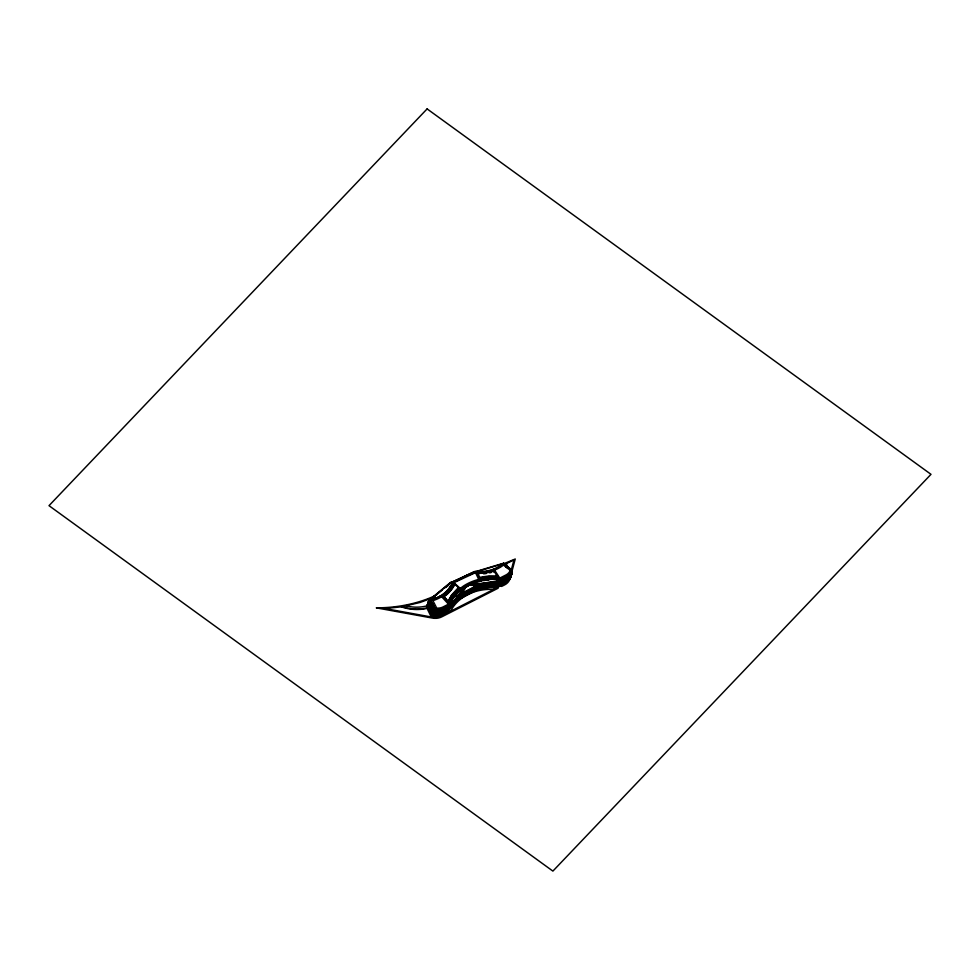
<?xml version="1.0" encoding="UTF-8"?>
<svg xmlns="http://www.w3.org/2000/svg" width="980" height="980" viewBox="0 0 980 980"><rect width="100%" height="100%" fill="white"/><g stroke="black" fill="none" stroke-linecap="round" stroke-linejoin="round"><path stroke-width="1.47" d="M511.254 570.054L513.986 559.996L507.346 563.12L505.656 565.987M464.643 586.763L465.157 587.963L449.048 606.375A4.998 4.091 18.6 0 1 446.99 607.625L436.333 611.434L428.824 601.487A1.531 1.262 18.6 0 1 429.093 600.14L450.482 582.463A2.242 1.825 18.6 0 1 452.674 582.132A40.548 33.173 18.6 0 1 430.796 599.968L430.465 600.973L434.887 610.111A12.887 10.547 18.6 0 0 435.659 610.185M431.249 607.808L432.817 603.705L431.335 607.992M431.274 614.215L433.993 606.13M434.998 608.188L432.168 616.506L434.802 608.237M459.779 596.587L447.689 610.381A53.753 43.977 18.6 0 0 446.88 612.537L441.355 615.342A12.887 10.547 18.6 0 1 432.756 616.445L432.768 616.396M433.209 615.085A12.887 10.547 18.6 0 0 433.969 615.207A12.887 10.547 18.6 0 1 433.197 615.134L431.947 612.488M440.804 595.987L440.755 595.73A40.486 33.124 18.6 0 1 430.796 599.956L435.218 609.107L434.728 610.577L431.555 604.072L434.716 610.614M435.365 613.358C433.417 622.214 433.466 613.97 436.308 613.456L446.317 609.634A4.998 4.091 18.6 0 0 448.362 608.384L459.449 595.73M436.615 617.18L439.555 609.07L436.884 617.351M436.663 617.376L439.555 609.07M443.56 597.016L444.148 596.097A43.341 35.464 18.6 0 0 454.634 584.276L458.542 587.547L458.309 588.233L451.474 595.534L447.872 601.745L443.916 596.783A43.341 35.464 18.6 0 0 445.202 595.852M444.271 597.788L444.491 597.102M440.179 616.298L443.095 608.127L440.486 616.396M440.29 616.469L443.095 608.127M452.429 582.818L452.821 581.691L475.484 571.463A39.016 31.924 18.6 0 0 503.598 563.255L511.768 570.103L511.425 571.107M443.291 614.754C452.258 588.992 439.052 627.874 444.663 610.712M447.872 601.745L451.707 594.848L458.542 587.547M454.72 584.105L454.402 584.962A43.341 35.464 18.6 0 1 446.035 595.203M449.208 605.04L446.439 613.382L449.342 605.211A53.753 43.977 18.6 0 1 460.416 589.96L464.398 586.971M449.11 606.841L450.469 602.798M450.567 603.006L451.572 600.152L450.763 603.104M458.199 587.24L458.309 588.233M460.833 590.377L461.176 589.397M474.43 572.92L474.737 571.548M474.577 572.933L473.512 571.977L452.834 581.851A2.413 1.972 18.6 0 0 451.988 582.573M477.542 573.925L478.081 573.251A41.809 34.214 18.6 0 0 494.128 570.985L497.264 576.693L488.653 576.632L479.477 578.041L477.86 573.937A41.809 34.214 18.6 0 0 479.012 573.974M478.24 575.419L478.473 574.733M479.171 577.367L479.392 576.681M479.477 578.041L477.774 573.239M479.036 581.593L479.392 580.54M494.422 571.193L494.19 571.879L494.263 570.936M496.162 582.941L494.594 587.167L495.941 582.929M503.598 563.255L503.402 563.806A39.016 31.924 18.6 0 1 495.255 568.878M508.62 579.401A12.985 10.621 18.6 0 1 504.32 583.957L497.62 587.363L499.028 583.063M499.028 584.068L498.82 583.798A53.753 43.977 18.6 0 0 496.015 583.541M499.861 581.606L499.371 583.063L505.705 579.841A12.985 10.621 18.6 0 0 507.346 578.739A12.985 10.621 18.6 0 1 505.692 579.878M503.01 578.715L500.363 580.099L500.719 579.045M500.755 585.55L503.659 577.367M504.1 583.847L506.991 575.652L504.406 583.909M504.235 584.007L506.954 575.909A12.985 10.621 18.6 0 0 511.744 570.152L503.573 563.304M508.326 577.538L509.821 573.349L507.15 581.704M450.543 586.395A40.548 33.173 18.6 0 0 452.466 582.635L452.821 581.691L461.274 589.298M464.937 588.76L462.805 591.271M460.796 593.574L448.705 607.38A4.998 4.091 18.6 0 1 446.647 608.629L436.002 612.439L428.481 602.492A1.531 1.262 18.6 0 1 428.75 601.144L442.262 589.972M463.663 590.573L448.546 607.833A4.998 4.091 18.6 0 1 446.5 609.082L435.843 612.892L428.334 602.945A1.531 1.262 18.6 0 1 428.603 601.598L430.845 599.736M460.294 595.032L448.215 608.837A4.998 4.091 18.6 0 1 446.157 610.087L435.512 613.897L427.99 603.95A1.531 1.262 18.6 0 1 428.26 602.602M460.11 595.583L448.032 609.389A4.998 4.091 18.6 0 1 445.974 610.638L435.316 614.448L427.807 604.489A1.531 1.262 18.6 0 1 428.076 603.153M460.968 594.885L447.872 609.842A4.998 4.091 18.6 0 1 445.827 611.091L435.169 614.901L427.66 604.954A1.531 1.262 18.6 0 1 427.917 603.607M460.625 595.889L447.541 610.846A4.998 4.091 18.6 0 1 445.484 612.096L434.826 615.905L427.317 605.959A1.531 1.262 18.6 0 1 427.586 604.611M460.441 596.44L447.358 611.385A4.998 4.091 18.6 0 1 445.3 612.635L434.52 616.408L427.133 606.498A1.531 1.262 18.6 0 1 427.402 605.162M460.294 596.894L447.199 611.851A4.998 4.091 18.6 0 1 445.141 613.1L434.361 616.861L426.974 606.951A1.531 1.262 18.6 0 1 427.243 605.615M445.79 592.226L445.79 592.226A40.548 33.173 18.6 0 0 446.402 591.626M450.335 582.916L428.934 600.593A1.531 1.262 18.6 0 0 428.664 601.941L436.186 611.888L446.831 608.078A4.998 4.091 18.6 0 0 448.889 606.828L464.961 587.522M445.643 587.192L447.897 585.33M445.496 587.645L448.865 584.852M457.023 595.779L479.808 584.019A1.384 1.127 18.6 0 0 480.225 583.639A1.384 1.127 18.6 0 1 479.649 584.472L456.864 596.232M459.363 595.399L479.465 585.023A1.384 1.127 18.6 0 0 479.943 584.546M459.204 595.852L479.306 585.476A1.384 1.127 18.6 0 0 479.869 584.558M457.685 597.09L479.122 586.028A1.384 1.127 18.6 0 0 479.6 585.538A1.384 1.127 18.6 0 1 478.975 586.481L457.525 597.555M456.006 598.792L478.791 587.032A1.384 1.127 18.6 0 0 479.257 586.542M455.847 599.246L478.632 587.486A1.384 1.127 18.6 0 0 479.196 586.567M458.346 598.413L478.448 588.037A1.384 1.127 18.6 0 0 478.926 587.547M458.199 598.866L478.301 588.49A1.384 1.127 18.6 0 0 478.84 587.461M456.668 600.103L478.118 589.041A1.384 1.127 18.6 0 0 478.632 588.453M456.521 600.569L477.958 589.495A1.384 1.127 18.6 0 0 478.497 588.466M507.052 575.824L500.351 579.278A53.753 43.977 18.6 0 0 483.752 579.646L478.497 580.773A53.753 43.977 18.6 0 0 464.385 587.02M500.18 579.78L506.893 576.326A12.985 10.621 18.6 0 0 511.597 570.605M503.169 578.261L506.868 576.375M506.721 576.828L500.363 580.099M502.826 579.266L506.55 577.33A12.985 10.621 18.6 0 0 508.681 575.811M506.378 577.832L500.033 581.103M496.358 582.537A53.753 43.977 18.6 0 1 499.163 582.794L505.864 579.376M501.821 582.267L505.533 580.344A12.985 10.621 18.6 0 0 507.652 578.862A12.985 10.621 18.6 0 1 505.533 580.344M506.305 580.687A12.985 10.621 18.6 0 1 505.178 581.385L498.489 584.803M505.031 581.851L502.556 583.1L505.019 581.887A12.985 10.621 18.6 0 0 506.66 580.797M501.148 584.276L504.859 582.353A12.985 10.621 18.6 0 0 508.228 579.45M443.818 608.017L449.355 605.162L440.755 595.73M443.499 608.972L449.024 606.167L443.475 609.021A12.887 10.547 18.6 0 1 441.539 609.756M443.315 609.523L447.75 607.233M440.51 610.944A12.887 10.547 18.6 0 0 443.156 609.976L445.373 608.85M448.509 607.674L442.972 610.528A12.887 10.547 18.6 0 1 438.893 611.753M443.903 610.466L448.338 608.176M499.335 582.292L502.336 580.724M499.175 582.745L502.177 581.226M442.642 611.532L448.154 608.715L442.654 611.483A12.887 10.547 18.6 0 1 438.562 612.708M447.995 609.217L442.47 612.035A12.887 10.547 18.6 0 1 440.51 612.806M446.733 610.234L442.299 612.537A12.887 10.547 18.6 0 1 437.472 613.835M440.179 613.811A12.887 10.547 18.6 0 0 442.127 613.039L447.652 610.221M499.016 584.117L505.374 580.846A12.985 10.621 18.6 0 0 505.95 580.503A12.985 10.621 18.6 0 1 505.349 580.883M442.899 613.48L447.333 611.189M498.673 585.121L501.331 583.737M437.558 615.722A12.887 10.547 18.6 0 0 441.637 614.497L447.162 611.679A53.753 43.977 18.6 0 1 448.595 608.482M441.625 614.534L447.149 611.728M498.146 585.795L498.171 585.758A53.753 43.977 18.6 0 0 493.957 585.415M446.317 613.223L441.098 616.101A12.887 10.547 18.6 0 1 432.499 617.204L428.064 608.102A40.548 33.173 18.6 0 0 428.579 607.955M454.059 581.654L473.365 572.443L474.541 572.822M456.631 580.883L462.144 578.249L456.607 580.822M504.038 564.688L506.513 563.512A38.367 31.385 18.6 0 1 505.276 565.558M503.389 563.88L515.247 559.004L510.053 578.543A13.953 11.417 18.6 0 1 504.7 584.864L501.552 586.444L500.621 585.844M454.01 581.593L467.852 575.125M470.608 573.888L474.773 571.916M469.053 575.04L474.602 572.418M434.655 596.967L433.846 597.322M436.223 595.191C417.554 603.986 396.839 607.808 376.296 607.857L432.401 618.074A13.953 11.417 18.6 0 0 441.711 616.885L498.11 588.221L497.975 587.179M432.756 597.788L420.126 602.443L402.229 606.681A39.996 32.72 18.6 0 0 428.983 607.331M494.03 571.622L493.908 571.659A41.809 34.214 18.6 0 1 493.393 571.842M475.766 571.952L501.099 564.321M502.495 563.904L503.402 563.99M479.71 577.355L488.885 575.946L497.497 576.007M481.964 580.92L478.779 581.642L479.355 580.589M473.242 585.636L498.918 581.728A5.647 4.618 18.6 0 0 501.331 580.76L510.372 575.481A4.067 3.332 18.6 0 0 511.989 572.92M474.602 585.856L498.771 582.194A5.647 4.618 18.6 0 0 501.172 581.214L510.225 575.946A4.067 3.332 18.6 0 0 511.793 572.92M477.432 585.954L498.587 582.733A5.647 4.618 18.6 0 0 500.988 581.765L510.041 576.485A4.067 3.332 18.6 0 0 511.499 573.018M474.259 586.861L498.428 583.198A5.647 4.618 18.6 0 0 500.841 582.218L509.882 576.938A4.067 3.332 18.6 0 0 511.168 573.03M477.101 586.947L498.244 583.737A5.647 4.618 18.6 0 0 500.658 582.769L509.698 577.49A4.067 3.332 18.6 0 0 510.984 573.582M475.435 587.633L498.097 584.202A5.647 4.618 18.6 0 0 500.498 583.223L509.539 577.943A4.067 3.332 18.6 0 0 511.119 574.929M475.251 588.184L497.913 584.741A5.647 4.618 18.6 0 0 500.315 583.774L509.355 578.494A4.067 3.332 18.6 0 0 510.972 575.934M473.585 588.87L497.754 585.195A5.647 4.618 18.6 0 0 500.168 584.227L509.208 578.947A4.067 3.332 18.6 0 0 510.776 575.934M476.427 588.956L497.571 585.746A5.647 4.618 18.6 0 0 499.984 584.778L509.024 579.499A4.067 3.332 18.6 0 0 510.31 575.579M473.242 589.874L497.411 586.199A5.647 4.618 18.6 0 0 499.825 585.232L508.865 579.952A4.067 3.332 18.6 0 0 510.151 576.044M435.659 613.443L428.15 603.484A1.531 1.262 18.6 0 1 428.407 602.149M504.749 565.019L508.032 567.604M505.656 566.428L507.848 568.155M467.938 585.476L499.102 581.189A5.647 4.618 18.6 0 0 501.515 580.209L510.555 574.942A4.067 3.332 18.6 0 0 512.026 571.463M505.754 565.717L508.081 567.714M505.594 566.22L507.922 568.167M443.793 596.33L448.105 601.059M467.926 584.803L469.053 585.317L499.261 580.724A5.647 4.618 18.6 0 0 501.662 579.756L510.715 574.476A4.067 3.332 18.6 0 0 511.45 569.735L502.85 563.414L474.516 571.928A3.969 3.246 18.6 0 0 472.507 573.533M493.859 569.025L500.523 579.18L497.62 587.363A53.753 43.977 18.6 0 0 487.832 587.032M433.295 608.47L434.544 611.116L433.368 614.632A12.887 10.547 18.6 0 0 434.887 614.827L434.924 614.791A12.887 10.547 18.6 0 1 433.38 614.582L430.833 609.425M432.486 607.674L434.385 611.618A12.887 10.547 18.6 0 0 435.892 611.826M432.327 608.176L434.214 612.12M432.156 608.678L434.042 612.623A12.887 10.547 18.6 0 0 434.814 612.696M432.621 610.479L433.871 613.125A12.887 10.547 18.6 0 0 434.63 613.247M431.813 609.683L433.699 613.627A12.887 10.547 18.6 0 0 434.459 613.75A12.887 10.547 18.6 0 1 433.724 613.578M432.278 611.483L433.54 614.129A12.887 10.547 18.6 0 0 434.287 614.252A12.887 10.547 18.6 0 1 433.552 614.08M431.139 611.692L433.025 615.636A12.887 10.547 18.6 0 0 433.797 615.71M432.756 616.445L428.334 607.294A40.548 33.173 18.6 0 0 428.848 607.159M474.945 571.413L479.257 580.564M491.299 572.467A41.809 34.214 18.6 0 1 489.682 572.871M486.399 573.484A41.809 34.214 18.6 0 1 483.593 573.815M443.83 607.968A12.887 10.547 18.6 0 1 435.243 609.07M450.286 586.787A40.548 33.173 18.6 0 1 446.745 591.283M445.361 592.643A40.548 33.173 18.6 0 1 441.87 595.387M441.466 595.668A40.548 33.173 18.6 0 1 438.856 597.224M438.415 597.469A40.548 33.173 18.6 0 1 434.152 599.356M433.662 599.527A40.548 33.173 18.6 0 1 430.624 600.471L435.059 609.609A12.887 10.547 18.6 0 0 443.646 608.519L449.183 605.665A53.753 43.977 18.6 0 1 460.269 590.426L464.238 587.473A53.753 43.977 18.6 0 1 478.338 581.238L483.593 580.099A53.753 43.977 18.6 0 1 500.192 579.731M494.337 569.27A39.016 31.924 18.6 0 1 492.928 569.809M491.482 570.299A39.016 31.924 18.6 0 1 489.522 570.862M487.501 571.316A39.016 31.924 18.6 0 1 484.402 571.818M449.943 604.011A53.753 43.977 18.6 0 1 452.197 599.895M454.99 596.061A53.753 43.977 18.6 0 1 456.57 594.26M457.403 593.39A53.753 43.977 18.6 0 1 460.098 590.928M464.067 587.976A53.753 43.977 18.6 0 1 471.944 583.835M473.156 583.357A53.753 43.977 18.6 0 1 478.166 581.74M483.422 580.601A53.753 43.977 18.6 0 1 488.861 579.976M508.363 575.726A12.985 10.621 18.6 0 1 507.297 576.497M440.853 609.94A12.887 10.547 18.6 0 1 438.673 610.283M510.274 573.864A12.985 10.621 18.6 0 1 509.931 574.39M443.327 609.474A12.887 10.547 18.6 0 1 438.501 610.785M448.852 606.669A53.753 43.977 18.6 0 1 452.025 600.397M466.039 587.155A53.753 43.977 18.6 0 1 468.269 585.942M508.963 575.86A12.985 10.621 18.6 0 1 508.02 576.73M439.8 611.091A12.887 10.547 18.6 0 1 438.342 611.287A12.887 10.547 18.6 0 0 443.144 610.026M435.316 611.189A12.887 10.547 18.6 0 1 434.569 611.079A12.887 10.547 18.6 0 0 435.304 611.238M448.681 607.171A53.753 43.977 18.6 0 1 452.503 599.907M509.208 575.885A12.985 10.621 18.6 0 1 508.338 576.816M507.334 577.637A12.985 10.621 18.6 0 1 506.207 578.335L499.506 581.789A53.753 43.977 18.6 0 0 496.713 581.483M450.494 603.423A53.753 43.977 18.6 0 1 451.694 601.402M508.62 576.865A12.985 10.621 18.6 0 1 508.167 577.318M507.689 577.735A12.985 10.621 18.6 0 1 506.048 578.837M442.825 610.981A12.887 10.547 18.6 0 1 438.734 612.206M434.985 612.194A12.887 10.547 18.6 0 1 434.226 612.084M508.877 576.889A12.985 10.621 18.6 0 1 506.452 578.996M439.824 613.002A12.887 10.547 18.6 0 1 437.644 613.333M442.311 612.488A12.887 10.547 18.6 0 1 437.497 613.786M447.823 609.719A53.753 43.977 18.6 0 1 448.742 607.576M507.946 578.874A12.985 10.621 18.6 0 1 507.003 579.744A12.985 10.621 18.6 0 0 507.934 578.923M442.139 612.99A12.887 10.547 18.6 0 1 440.192 613.774M447.664 610.185A53.753 43.977 18.6 0 1 448.583 608.029M508.191 578.898A12.985 10.621 18.6 0 1 507.322 579.829A12.985 10.621 18.6 0 0 508.559 578.445M506.317 580.638A12.985 10.621 18.6 0 1 505.202 581.348M441.98 613.492A12.887 10.547 18.6 0 1 437.889 614.717A12.887 10.547 18.6 0 0 441.955 613.541L447.505 610.687A53.753 43.977 18.6 0 1 448.424 608.531M495.696 584.496A53.753 43.977 18.6 0 1 498.502 584.754M472.446 573.802A3.969 3.246 18.6 0 1 472.826 573.288M473.328 572.859A3.969 3.246 18.6 0 1 474.369 572.381M511.303 570.188A4.067 3.332 18.6 0 1 511.842 571.022M455.994 596.342A1.274 1.041 18.6 0 1 455.198 595.913M452.258 582.561A2.413 1.972 18.6 0 1 452.674 582.304M456.153 595.889A1.274 1.041 18.6 0 1 455.345 595.46M450.788 582.635A2.242 1.825 18.6 0 1 452.527 582.598M427.733 604.158A1.531 1.262 18.6 0 0 427.476 605.493L434.985 615.452L445.63 611.63A4.998 4.091 18.6 0 0 447.689 610.381A53.753 43.977 18.6 0 0 446.892 612.488M439.849 614.766A12.887 10.547 18.6 0 0 441.809 613.995A12.887 10.547 18.6 0 1 439.836 614.815M437.717 615.22A12.887 10.547 18.6 0 0 439.163 614.962A12.887 10.547 18.6 0 1 437.705 615.269M508.008 579.45A12.985 10.621 18.6 0 1 507.138 580.368M446.623 613.296A53.753 43.977 18.6 0 1 448.595 609.058M508.314 579.695A12.985 10.621 18.6 0 1 504.59 583.149L497.877 586.604A53.753 43.977 18.6 0 0 495.072 586.346A53.753 43.977 18.6 0 1 497.889 586.567M450.555 611.299A51.107 41.822 18.6 0 1 493.675 589.372M449.82 608.053A53.312 43.622 18.6 0 0 447.37 612.917L496.872 587.755A53.312 43.622 18.6 0 0 481.878 588.11M451.327 605.763A53.312 43.622 18.6 0 1 451.866 605.015M453.005 603.57A53.312 43.622 18.6 0 1 453.593 602.859M477.774 588.894A53.312 43.622 18.6 0 1 479.808 588.466M427.758 605.64A37.755 30.895 18.6 0 1 406.308 605.934M510.213 570.348L510.066 570.752A11.589 9.482 18.6 0 1 506.219 574.819L499.886 578.041L488.922 577.796L477.958 579.609A55.15 45.117 18.6 0 0 463.491 586.016L459.412 589.041A55.15 45.117 18.6 0 0 450.077 600.324L448.215 604.305L443.046 606.938A11.515 9.42 18.6 0 1 436.713 608.102L432.927 600.63A41.883 34.263 18.6 0 0 453.924 582.684L475.508 572.626A40.413 33.063 18.6 0 0 494.251 570.213L494.729 570.029A40.413 33.063 18.6 0 0 503.487 565.056L510.213 570.348M427.109 108.903L49 505.668L552.892 871.098L931 474.332L427.109 108.903M401.261 606.841L385.03 608.556L431.249 616.971L427.047 608.36A40.548 33.173 18.6 0 1 401.261 606.841M437.325 614.288A12.887 10.547 18.6 0 0 439.493 613.958A12.887 10.547 18.6 0 1 437.313 614.338"/></g></svg>
